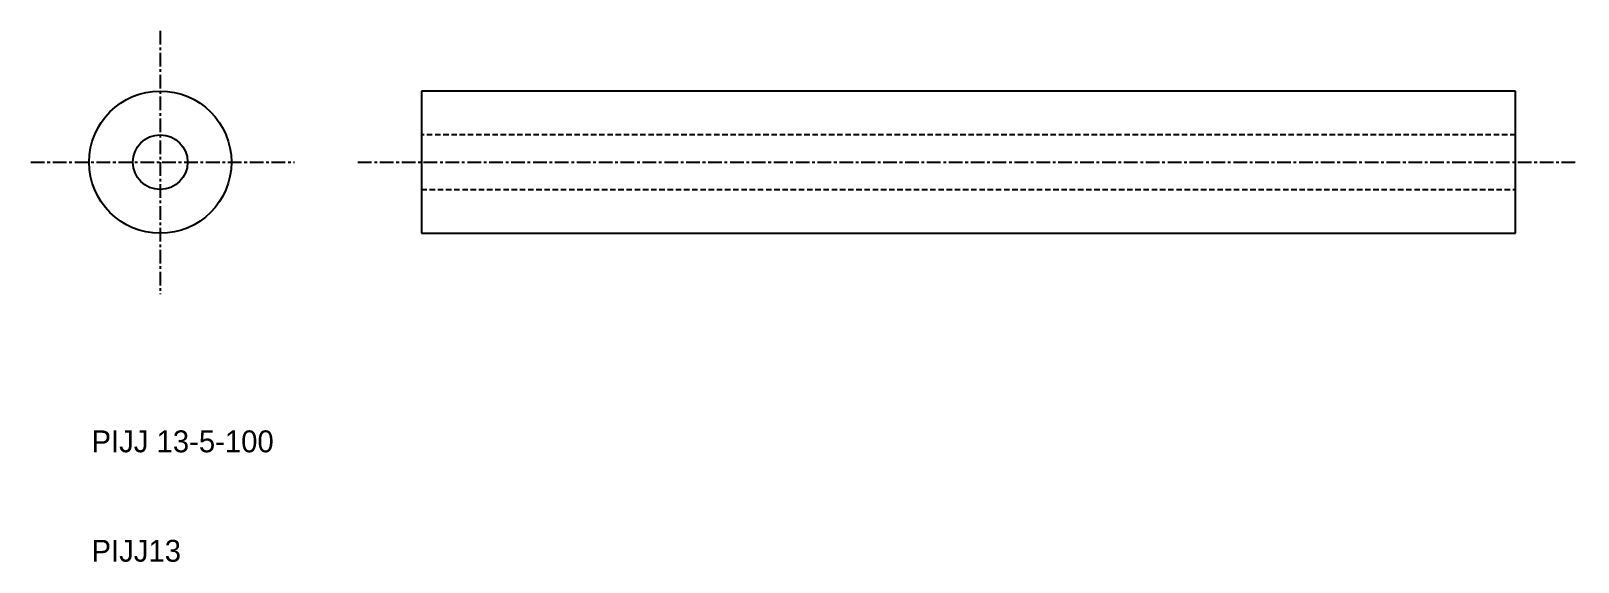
# Model space of a CAD drawing. Extents: x 4 to 146, y 10 to 58.
import ezdxf

# ---------------------------------------------------------------- set-up
doc = ezdxf.new("R2010")
doc.units = 0
doc.linetypes.add('CENTER', pattern=[2, 1.25, -0.25, 0.25, -0.25])
doc.linetypes.add('DASHED', pattern=[0.75, 0.5, -0.25])
doc.layers.get('0').update_dxf_attribs({"linetype": 'CONTINUOUS'})
doc.layers.add('CENTER', color=1, linetype='CENTER')

msp = doc.modelspace()

# ---------------------------------------------------------------- linework, layer by layer
at = {"color": 7, "linetype": 'CONTINUOUS'}
for p, q in [((140.14, 53.01), (40.14, 53.01)), ((40.14, 53.01), (40.14, 40.01)), ((140.14, 40.01), (140.14, 53.01)), ((40.14, 40.01), (140.14, 40.01))]:
    msp.add_line(p, q, dxfattribs=at)
at = {"color": 3, "linetype": 'DASHED'}
for p, q in [((140.14, 49.01), (40.14, 49.01)), ((40.14, 44.01), (140.14, 44.01))]:
    msp.add_line(p, q, dxfattribs=at)
at = {"color": 7, "linetype": 'CONTINUOUS'}
for radius in [6.5, 2.5]:
    msp.add_circle((16.28, 46.51), radius, dxfattribs=at)
at = {"layer": 'CENTER', "color": 1, "linetype": 'CENTER'}
for p, q in [((16.28, 58.5), (16.28, 34.44)), ((4.46, 46.51), (28.55, 46.51)), ((34.35, 46.51), (145.85, 46.51))]:
    msp.add_line(p, q, dxfattribs=at)

# ---------------------------------------------------------------- texts
at = {"color": 7, "linetype": 'CONTINUOUS'}
for s, p in [('PIJJ 13-5-100', (10, 20)), ('PIJJ13', (10, 10))]:
    msp.add_text(s, height=2, dxfattribs=at).set_placement(p)

doc.saveas('drawing.dxf')
